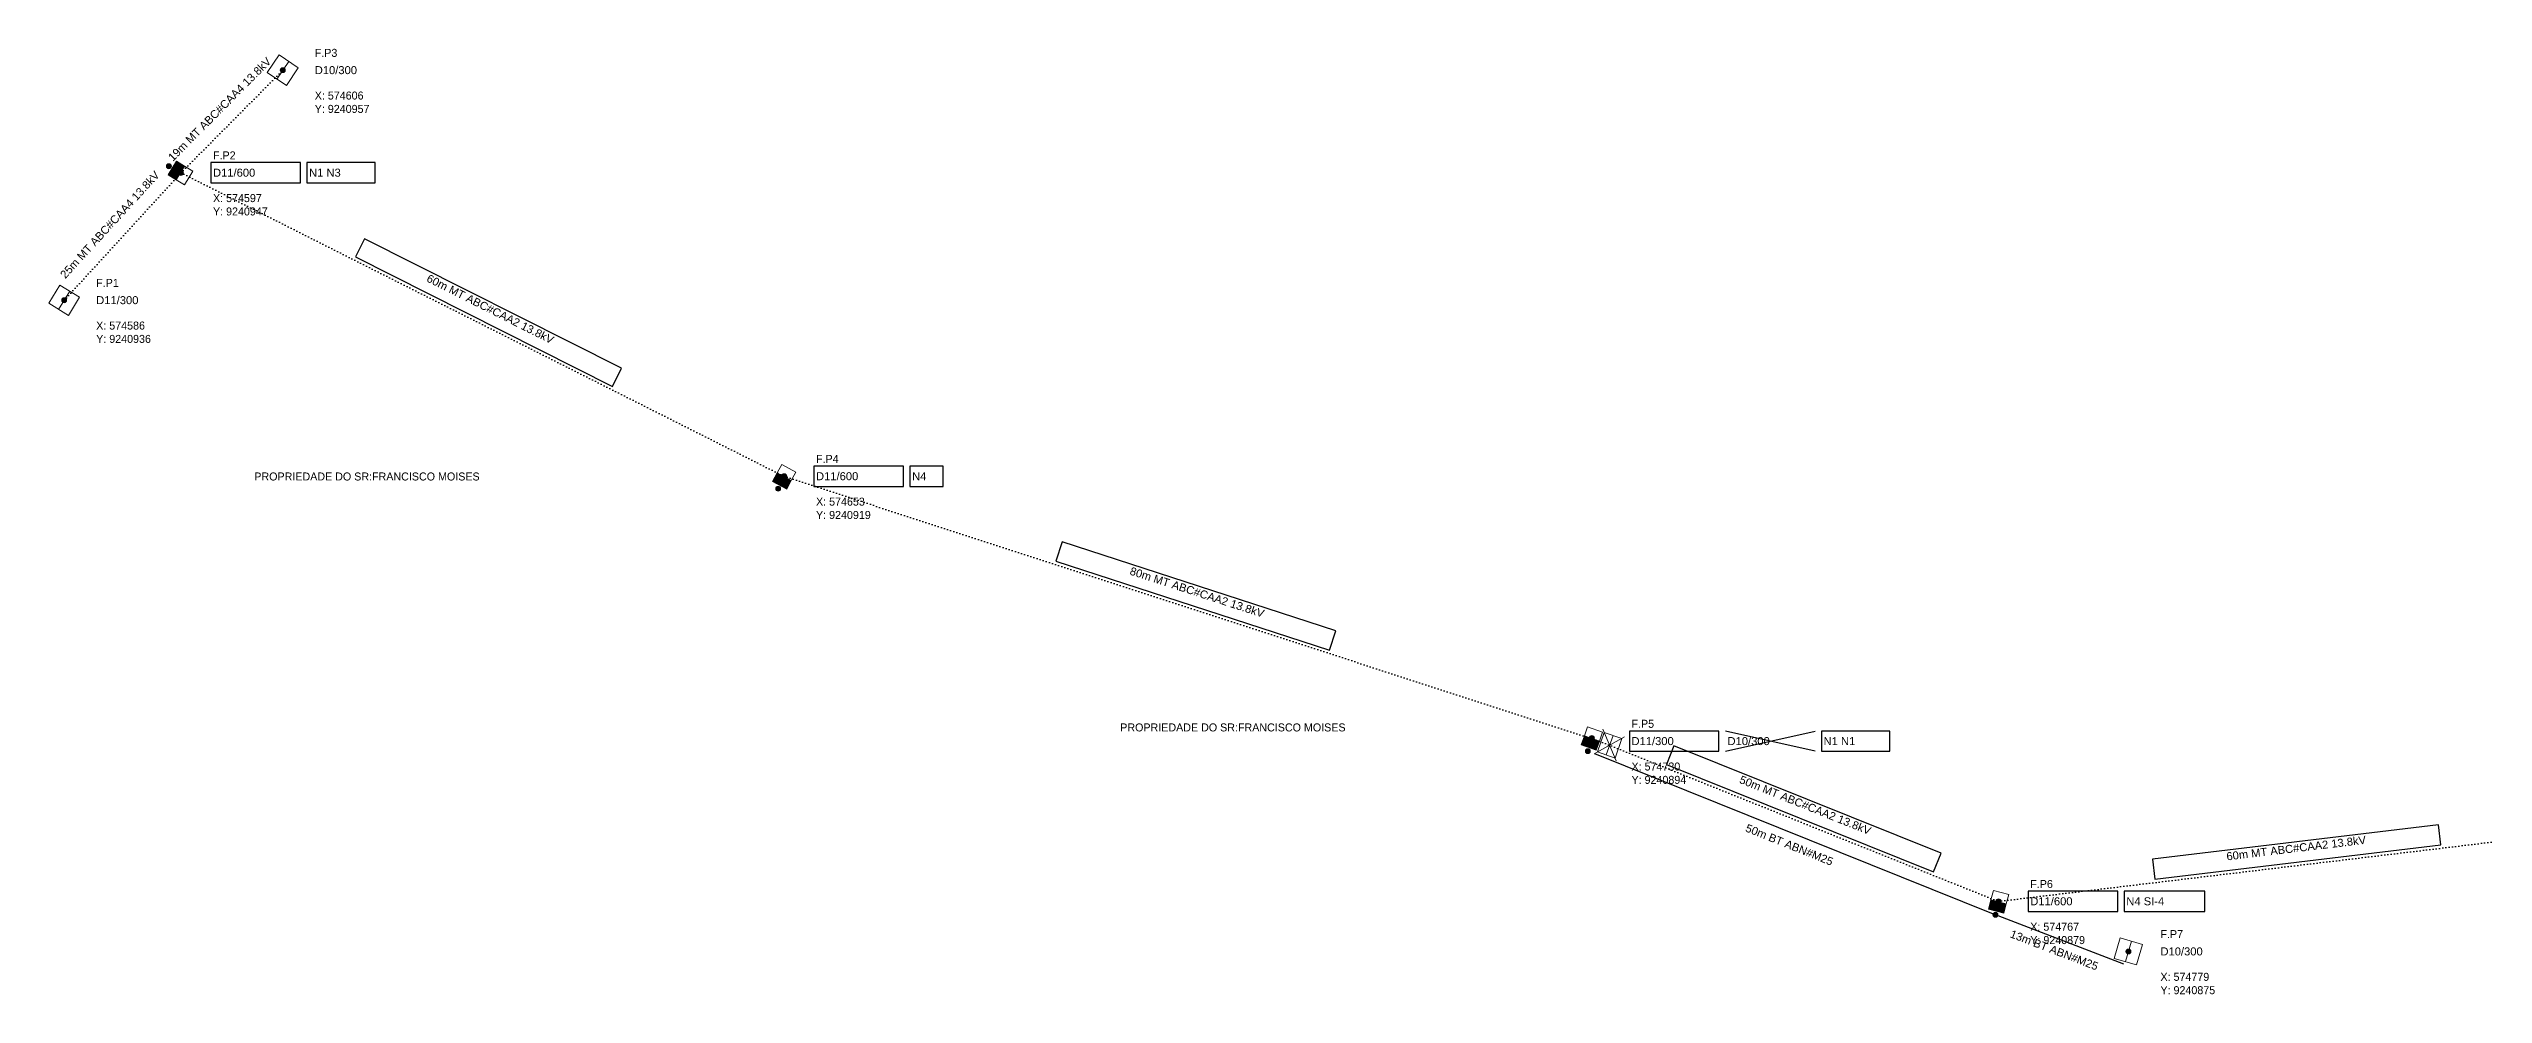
# Model space of a CAD drawing. Header units: metres. Extents: x 574368 to 575203, y 9240500 to 9242162.
# Drawn here: x 574381.9 to 574838.3, y 9240499.6 to 9240676.7 of the extents above; entities that cross this region are included whole.
import ezdxf

# ---------------------------------------------------------------- set-up
doc = ezdxf.new("R2010")
doc.units = ezdxf.units.M
doc.linetypes.add('DOT', pattern=[0.508, 0, -0.508])
for name, color, linetype in [('PONTO FOTO', 4, 'CONTINUOUS'), ('REDE PRIMARIA - Instalar', 1, 'DOT'), ('REDE PRIMARIA - Manter', 1, 'DOT'), ('REDE SECUNDARIA - Manter', 5, 'CONTINUOUS'), ('TEXTOS A IMPLANTAR', 1, 'CONTINUOUS'), ('TEXTOS A REMOVER', 7, 'CONTINUOUS'), ('TEXTOS EXISTENTES', 7, 'CONTINUOUS'), ('TEXTOS MAPA', 8, 'CONTINUOUS')]:
    doc.layers.add(name, color=color, linetype=linetype)
doc.styles.add('ARIAL', font='arial.ttf')

# ---------------------------------------------------------------- blocks, each defined once
blk = doc.blocks.new('Clipboard5160')
h = blk.add_hatch(color=7)
edge = h.paths.add_edge_path()
edge.add_arc((2.000116, 2.165666), 0.461257, 0, 360)
at = {"color": 7, "lineweight": 0}
blk.add_lwpolyline([(4.012179, 4.331378), (3.99352, 0), (0, 0.018859), (0.020355, 4.347143)], close=True, dxfattribs=at)
blk.add_lwpolyline([(4.004396, 2.166537), (0.007783, 2.183699)], dxfattribs=at)
blk.add_circle((2.000116, 2.165666), 0.461257, dxfattribs=at)
blk = doc.blocks.new('PosteDtExistente')
at = {"color": 1}
blk.add_blockref('Clipboard5160', (-2.000116, -2.165666), dxfattribs=at)
blk = doc.blocks.new('Clipboard8027')
h = blk.add_hatch(color=7)
h.dxf.hatch_style = 2
h.paths.add_polyline_path([(3, 1.81), (3.01, 0.01), (0.01, 0), (0, 1.8)])
at = {"color": 7, "lineweight": 0}
for points in [[(3, 1.81), (3, 3.61), (0, 3.6), (0, 1.8)], [(3, 1.81), (3.01, 0.01), (0.01, 0), (0, 1.8)], [(3.01, 0.01), (3, 1.81), (0, 1.8), (0.01, 0)]]:
    blk.add_lwpolyline(points, close=True, dxfattribs=at)
blk = doc.blocks.new('Clipboard4108')
h = blk.add_hatch(color=7)
edge = h.paths.add_edge_path()
edge.add_arc((0.463903, 0.463903), 0.463903, 74.00623623, 434.00623623)
h = blk.add_hatch(color=7)
edge = h.paths.add_edge_path()
edge.add_arc((0.463903, 0.463903), 0.463903, 74.00623623, 434.00623623)
at = {"color": 7, "lineweight": 0}
blk.add_circle((0.463903, 0.463903), 0.463903, dxfattribs=at)
blk.add_circle((0.463903, 0.463903), 0.463903, dxfattribs=at)
blk = doc.blocks.new('Clipboard8442')
at = {"color": 1}
for name, p in [('Clipboard8027', (0, 0)), ('Clipboard4108', (1.001781, 1.431733))]:
    blk.add_blockref(name, p, dxfattribs=at)
blk = doc.blocks.new('PosteDtProjetado')
at = {"color": 1}
for name, p in [('Clipboard8442', (-1.425918, -1.873274)), ('Clipboard4108', (-0.312482, -3.031129))]:
    blk.add_blockref(name, p, dxfattribs=at)
blk = doc.blocks.new('Clipboard80270')
h = blk.add_hatch(color=7)
h.dxf.hatch_style = 2
h.paths.add_polyline_path([(3, 1.81), (3.01, 0.01), (0.01, 0), (0, 1.8)])
at = {"color": 7, "lineweight": 0}
for points in [[(3, 1.81), (3, 3.61), (0, 3.6), (0, 1.8)], [(3, 1.81), (3.01, 0.01), (0.01, 0), (0, 1.8)], [(3.01, 0.01), (3, 1.81), (0, 1.8), (0.01, 0)]]:
    blk.add_lwpolyline(points, close=True, dxfattribs=at)
blk = doc.blocks.new('Clipboard41080')
h = blk.add_hatch(color=7)
edge = h.paths.add_edge_path()
edge.add_arc((0.463903, 0.463903), 0.463903, 74.00623623, 434.00623623)
h = blk.add_hatch(color=7)
edge = h.paths.add_edge_path()
edge.add_arc((0.463903, 0.463903), 0.463903, 74.00623623, 434.00623623)
at = {"color": 7, "lineweight": 0}
blk.add_circle((0.463903, 0.463903), 0.463903, dxfattribs=at)
blk.add_circle((0.463903, 0.463903), 0.463903, dxfattribs=at)
blk = doc.blocks.new('Clipboard84420')
at = {"color": 1}
for name, p in [('Clipboard80270', (0, 0)), ('Clipboard41080', (1.001781, 1.431733))]:
    blk.add_blockref(name, p, dxfattribs=at)
blk = doc.blocks.new('PosteDtProjetado0')
at = {"color": 1}
for name, p in [('Clipboard84420', (-1.425918, -1.873274)), ('Clipboard41080', (-0.312482, -3.031129))]:
    blk.add_blockref(name, p, dxfattribs=at)
blk = doc.blocks.new('Clipboard21233')
at = {"color": 1, "lineweight": 0, "true_color": 0xff0000}
blk.add_lwpolyline([(0.656166, 2.645833), (2.409472, 5.647972), (5.760861, 3.693583), (4.007555, 0.691445)], close=True, dxfattribs=at)
for points in [[(2.226027, 6.205361), (4.22275, 0)], [(0, 2.515306), (6.304138, 3.802945)], [(1.538111, 4.155722), (4.885972, 2.197806)]]:
    blk.add_lwpolyline(points, dxfattribs=at)
blk = doc.blocks.new('PosteDtSubstituir')
blk.add_blockref('PosteDtProjetado0', (-1.578059, 0.064661))
at = {"color": 1, "rotation": 300.66943}
blk.add_blockref('Clipboard21233', (-2.313428, 1.064978), dxfattribs=at)

msp = doc.modelspace()

# ---------------------------------------------------------------- linework, layer by layer
at = {"color": 1, "linetype": 'CONTINUOUS'}
for p, q in [((574696.19, 9240545.1), (574713, 9240548.9)), ((574713, 9240545.1), (574696.19, 9240548.9))]:
    msp.add_line(p, q, dxfattribs=at)
at = {"layer": 'REDE PRIMARIA - Instalar'}
for points in [[(574406.71, 9240653.48), (574519.74, 9240596.62)], [(574519.74, 9240596.62), (574672.59, 9240547)], [(574672.59, 9240547), (574747.34, 9240516.99)], [(574747.34, 9240516.99), (574859.8, 9240530.49)]]:
    msp.add_lwpolyline(points, dxfattribs=at)
at = {"layer": 'REDE PRIMARIA - Manter'}
for points in [[(574406.71, 9240653.48), (574425.78, 9240672.69)], [(574384.81, 9240629.6), (574406.71, 9240653.48)]]:
    msp.add_lwpolyline(points, dxfattribs=at)
at = {"layer": 'REDE SECUNDARIA - Manter'}
for points in [[(574671.66, 9240544.68), (574746.4, 9240514.67)], [(574746.44, 9240514.65), (574770.84, 9240505.27)]]:
    msp.add_lwpolyline(points, dxfattribs=at)
at = {"layer": 'TEXTOS A IMPLANTAR'}
for points in [[(574412.31, 9240651.58), (574429.11, 9240651.58), (574429.11, 9240655.38), (574412.31, 9240655.38), (574412.31, 9240651.58)], [(574430.31, 9240651.58), (574443.11, 9240651.58), (574443.11, 9240655.38), (574430.31, 9240655.38), (574430.31, 9240651.58)], [(574439.39, 9240637.71), (574487.6, 9240613.46), (574489.3, 9240616.85), (574441.09, 9240641.11), (574439.39, 9240637.71)], [(574525.34, 9240594.72), (574542.14, 9240594.72), (574542.14, 9240598.52), (574525.34, 9240598.52), (574525.34, 9240594.72)], [(574543.34, 9240594.72), (574549.55, 9240594.72), (574549.55, 9240598.52), (574543.34, 9240598.52), (574543.34, 9240594.72)], [(574570.68, 9240580.71), (574622.01, 9240564.05), (574623.19, 9240567.66), (574571.86, 9240584.32), (574570.68, 9240580.71)], [(574678.19, 9240545.1), (574694.99, 9240545.1), (574694.99, 9240548.9), (574678.19, 9240548.9), (574678.19, 9240545.1)], [(574714.2, 9240545.1), (574726.99, 9240545.1), (574726.99, 9240548.9), (574714.2, 9240548.9), (574714.2, 9240545.1)], [(574685.14, 9240542.6), (574735.23, 9240522.5), (574736.64, 9240526.02), (574686.56, 9240546.13), (574685.14, 9240542.6)], [(574776.71, 9240521.12), (574830.29, 9240527.55), (574829.84, 9240531.32), (574776.25, 9240524.89), (574776.71, 9240521.12)], [(574752.94, 9240515.09), (574769.74, 9240515.09), (574769.74, 9240518.89), (574752.94, 9240518.89), (574752.94, 9240515.09)], [(574770.94, 9240515.09), (574786.09, 9240515.09), (574786.09, 9240518.89), (574770.94, 9240518.89), (574770.94, 9240515.09)]]:
    msp.add_lwpolyline(points, close=True, dxfattribs=at)

# ---------------------------------------------------------------- block references
for name, p, rotation in [('PosteDtExistente', (574425.78, 9240672.69), 236.3966564199094), ('PosteDtProjetado', (574406.71, 9240653.48), 238.35399999999998), ('PosteDtExistente', (574384.81, 9240629.6), 238.56056738654226), ('PosteDtProjetado', (574519.74, 9240596.62), 331.4505431284622), ('PosteDtSubstituir', (574672.59, 9240547), 340.448), ('PosteDtProjetado', (574747.34, 9240516.99), 344.77840002173565), ('PosteDtExistente', (574771.74, 9240507.6), 73.8047041965645)]:
    msp.add_blockref(name, p, dxfattribs=dict(rotation=rotation))

# ---------------------------------------------------------------- texts
at = {"char_height": 1.5, "attachment_point": 1}
for s, insert in [('X: 574606\\PY: 9240957', (574431.78, 9240668.69)), ('X: 574597\\PY: 9240947', (574412.71, 9240649.48)), ('X: 574586\\PY: 9240936', (574390.81, 9240625.6)), ('X: 574653\\PY: 9240919', (574525.74, 9240592.62)), ('X: 574730\\PY: 9240894', (574678.59, 9240543)), ('X: 574767\\PY: 9240879', (574753.34, 9240512.99)), ('X: 574779\\PY: 9240875', (574777.74, 9240503.6))]:
    msp.add_mtext(s, dxfattribs=dict(at, insert=insert))
at = {"layer": 'PONTO FOTO', "color": 5, "char_height": 1.5, "attachment_point": 1}
for s, insert in [('F.P3', (574431.78, 9240676.69)), ('F.P2', (574412.71, 9240657.48)), ('F.P1', (574390.81, 9240633.6)), ('F.P4', (574525.74, 9240600.62)), ('F.P5', (574678.59, 9240551)), ('F.P6', (574753.34, 9240520.99)), ('F.P7', (574777.74, 9240511.6))]:
    msp.add_mtext(s, dxfattribs=dict(at, insert=insert))
at = {"layer": 'TEXTOS A IMPLANTAR', "char_height": 1.5, "attachment_point": 4, "style": 'Arial'}
for s, insert in [('D11/600', (574412.71, 9240653.48)), ('N1 N3', (574430.71, 9240653.48)), ('D11/600', (574525.74, 9240596.62)), ('N4', (574543.74, 9240596.62)), ('D11/300', (574678.59, 9240547)), ('N1 N1', (574714.6, 9240547)), ('D11/600', (574753.34, 9240516.99)), ('N4 SI-4', (574771.34, 9240516.99))]:
    msp.add_mtext(s, dxfattribs=dict(at, insert=insert))
at = {"layer": 'TEXTOS A IMPLANTAR', "char_height": 1.5, "attachment_point": 2, "style": 'Arial'}
for s, insert, rotation in [('60m MT ABC#CAA2 13.8kV', (574465.02, 9240628.62), 333.2917), ('80m MT ABC#CAA2 13.8kV', (574597.4, 9240575.61), 342.0158), ('50m MT ABC#CAA2 13.8kV', (574711.45, 9240535.71), 338.1251), ('60m MT ABC#CAA2 13.8kV', (574803.09, 9240527.71), 6.8457)]:
    msp.add_mtext(s, dxfattribs=dict(at, insert=insert, rotation=rotation))
at = {"layer": 'TEXTOS A REMOVER', "insert": (574696.59, 9240547), "char_height": 1.5, "attachment_point": 4, "style": 'Arial'}
msp.add_mtext('D10/300', dxfattribs=at)
at = {"layer": 'TEXTOS EXISTENTES', "char_height": 1.5, "attachment_point": 2, "style": 'Arial'}
for s, insert, rotation in [('19m MT ABC#CAA4 13.8kV', (574413.4, 9240665.91), 45.201), ('25m MT ABC#CAA4 13.8kV', (574392.81, 9240644.25), 47.4818), ('50m BT ABN#M25', (574708.47, 9240528.28), 338.1251), ('13m BT ABN#M25', (574758.1, 9240508.56), 338.9645)]:
    msp.add_mtext(s, dxfattribs=dict(at, insert=insert, rotation=rotation))
at = {"layer": 'TEXTOS EXISTENTES', "char_height": 1.5, "attachment_point": 4, "style": 'Arial'}
for s, insert in [('D10/300', (574431.78, 9240672.69)), ('D11/300', (574390.81, 9240629.6)), ('D10/300', (574777.74, 9240507.6))]:
    msp.add_mtext(s, dxfattribs=dict(at, insert=insert))
at = {"layer": 'TEXTOS MAPA', "char_height": 1.5, "attachment_point": 1}
for insert in [(574420.45, 9240597.33), (574582.76, 9240550.32)]:
    msp.add_mtext('PROPRIEDADE DO SR:FRANCISCO MOISES', dxfattribs=dict(at, insert=insert))

doc.saveas('drawing.dxf')
